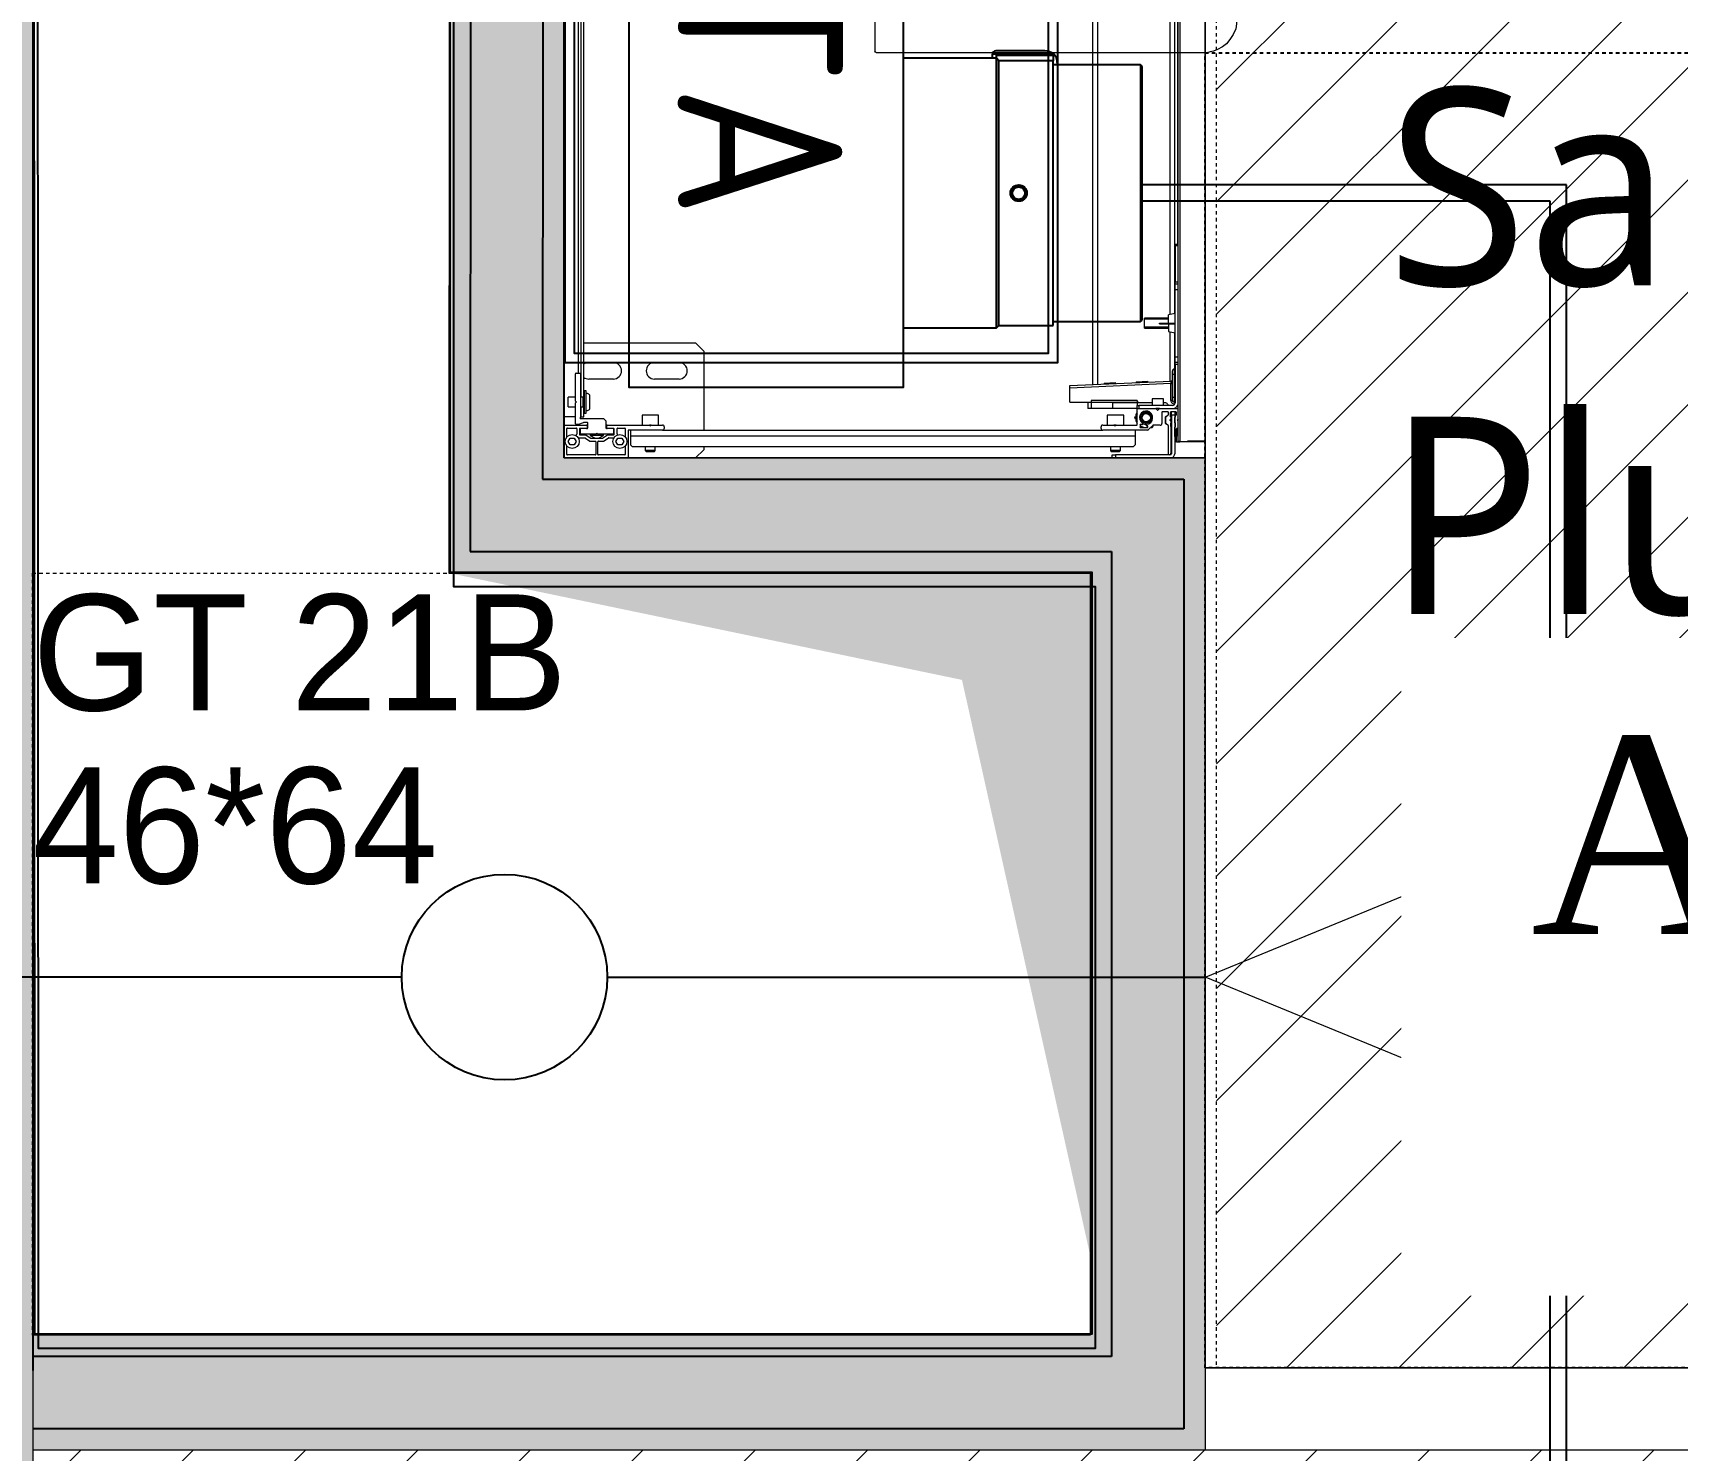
# Model space of a CAD drawing. Header units: centimetres. Extents: x 2191 to 12545, y -680 to 18662.
# Drawn here: x 10232.6 to 10332.7, y 8793.6 to 8879.8 of the extents above; entities that cross this region are included whole.
import ezdxf

# ---------------------------------------------------------------- set-up
doc = ezdxf.new("R2010")
doc.units = ezdxf.units.CM
for name, pattern in [('ISO-03', [1.5, 0.6, -0.9]), ('Style de ligne -1', [0.41664, 0.20828, -0.20836]), ('VW-01', [0.41656, 0.20828, -0.20828])]:
    doc.linetypes.add(name, pattern=pattern)
for name, color, linetype, lineweight in [('B AmÈnagement intÈrieur_Hatch', 7, 'Continuous', 5), ('F REMPLISSAGE-vert clair_Hatch', 7, 'Continuous', 5), ('F REMPLISSAGE-vert foncÈ_Hatch', 7, 'Continuous', 5)]:
    doc.layers.add(name, color=color, linetype=linetype, lineweight=lineweight)
for name, color, linetype in [('B Aménagement intérieur', 252, 'Continuous'), ('B Faux plafonds', 252, 'Continuous'), ('B Faux plafonds_Hatch', 252, 'Continuous'), ('B GÈnÈral_Hatch', 252, 'Continuous'), ('B Général', 252, 'Continuous'), ('C ANNOTATIONS-prestations', 252, 'Continuous'), ('C ANNOTATIONS-textes-numérotation gaine', 252, 'ISO-03'), ('D SURFACES-shab', 252, 'Continuous'), ('F REMPLISSAGE-vert clair', 252, 'Continuous'), ('F REMPLISSAGE-vert foncé', 252, 'Continuous'), ('prlm-CHAUFF', 4, 'Continuous'), ('prlm-GT', 242, 'Continuous'), ('prlm-VMC', 93, 'Continuous')]:
    doc.layers.add(name, color=color, linetype=linetype)
doc.styles.add('Eurostile', font='Eurosti.TTF')
doc.styles.add('prlm-chauff', font='trebucbi.ttf', dxfattribs={"height": 18})
doc.styles.add('prlm-vmc', font='pala.ttf', dxfattribs={"height": 14})
doc.styles.get("Standard").update_dxf_attribs({"font": 'isocp.shx', "height": 15})
pattern_1 = [(45, (0, 0.2205), (-3.5277778, 3.3072917), [])]

# ---------------------------------------------------------------- blocks, each defined once
blk = doc.blocks.new('200_wc-2')
at = {"layer": 'B Général', "color": 7, "linetype": 'Continuous', "lineweight": 5}
for p, q in [((-25, -20.1), (-25, 0)), ((-24.9, 0.1), (24.9, 0.1)), ((25, -20.1), (25, 0)), ((-19.5, -44.2), (-19.5, -21.9)), ((19.5, -44.2), (19.5, -21.9))]:
    blk.add_line(p, q, dxfattribs=at)
at = {"layer": 'B Général', "color": 7, "linetype": 'Continuous', "lineweight": 5, "flags": 128}
blk.add_lwpolyline([(-25, -20.1), (-24.9, -20.6), (-24.75, -20.9), (-24.55, -21.2), (-24.3, -21.45), (-23.9, -21.7), (-23.4, -21.85), (-23.15, -21.9), (23.25, -21.9), (23.55, -21.85), (23.9, -21.7), (24.2, -21.5), (24.45, -21.3), (24.65, -21.05), (24.8, -20.75), (24.9, -20.5), (24.95, -20.3), (25, -20.1)], dxfattribs=at)
for points in [[(-19.5, -44.2), (-19.5, -44.2, 0.036537), (-19.11, -49.53, 0.035337), (-17.94, -54.75), (-17.94, -54.75, 0.041299), (-16.22, -59.09), (-16.22, -59.09), (-16.22, -59.1, 0.041783), (-13.79, -63.08, 0.053503), (-10.77, -66.4), (-10.77, -66.4, 0.054816), (-7.12, -69.02), (-7.12, -69.02, 0.063755), (-3.68, -70.42), (-3.68, -70.42, 0.064897), (0, -70.9)], [(0, -70.9, 0.064897), (3.68, -70.42), (3.68, -70.42, 0.063726), (7.12, -69.02), (7.12, -69.02, 0.054816), (10.77, -66.4), (10.77, -66.4, 0.053503), (13.79, -63.08, 0.041783), (16.22, -59.1), (16.22, -59.09), (16.22, -59.09, 0.041299), (17.94, -54.75), (17.94, -54.75, 0.035337), (19.11, -49.53, 0.036556), (19.5, -44.2)]]:
    blk.add_lwpolyline(points, format="xyb", dxfattribs=at)
at = {"layer": 'B Général', "color": 7, "linetype": 'Continuous', "lineweight": 5}
for centre, start, end in [((-24.9, 0), 90, 180), ((24.9, 0), 0, 90)]:
    blk.add_arc(centre, 0.1, start, end, dxfattribs=at)
blk = doc.blocks.new('Groupe-126-1')
at = {"layer": 'B Général', "color": 154, "linetype": 'Style de ligne -1', "true_color": 0x0053a6, "flags": 128}
blk.add_lwpolyline([(-35.4, 7.6), (35.6, 7.6), (35.6, -32.4), (-35.4, -32.4)], close=True, dxfattribs=at)
at = {"layer": 'B Général', "xscale": -1, "rotation": 270}
blk.add_blockref('200_wc-2', (35.5, 7.5), dxfattribs=at)
blk = doc.blocks.new('WC-plan-PMR')
at = {"layer": 'B Général', "color": 154, "linetype": 'Style de ligne -1', "true_color": 0x0053a6, "flags": 128}
blk.add_lwpolyline([(-114.5, 112.5), (15.5, 112.5), (15.5, 32.5), (-114.5, 32.5)], close=True, dxfattribs=at)
at = {"layer": 'B Général', "color": 7}
blk.add_blockref('Groupe-126-1', (0, 0), dxfattribs=at)
blk = doc.blocks.new('Groupe-137-1')
at = {"layer": 'B Faux plafonds_Hatch', "linetype": 'Continuous', "lineweight": 5, "true_color": 0xaaaaaa}
h = blk.add_hatch(dxfattribs=at)
h.set_pattern_fill('F_P__SOFFITE', color=253, style=0, pattern_type=2)
h.set_pattern_definition(pattern_1)
h.paths.add_polyline_path([(11070.45, 4134.41), (11070.45, 3984.56), (10863.76, 3984.56), (10863.76, 3841.41), (11449.45, 3841.41), (11449.45, 3934.41), (11190.45, 3934.41), (11190.45, 4134.41)])
h = blk.add_hatch(dxfattribs=at)
h.set_pattern_fill('F_P__SOFFITE', color=253, style=0, pattern_type=2)
h.set_pattern_definition(pattern_1)
h.paths.add_polyline_path([(10935.77, 4134.41), (11065.08, 4134.41), (11065.08, 3989.56), (10935.77, 3989.56)])
at = {"layer": 'B Faux plafonds', "linetype": 'VW-01', "lineweight": 5, "flags": 128}
for points in [[(11070.45, 4134.41), (11070.45, 3984.56), (10863.76, 3984.56), (10863.76, 3841.41), (11449.45, 3841.41), (11449.45, 3934.41), (11190.45, 3934.41), (11190.45, 4134.41)], [(10935.77, 4134.41), (11065.08, 4134.41), (11065.08, 3989.56), (10935.77, 3989.56)]]:
    blk.add_lwpolyline(points, close=True, dxfattribs=at)
at = {"layer": 'B GÈnÈral_Hatch', "color": 9, "linetype": 'Continuous', "true_color": 0xc0dcc0}
blk.add_solid([(10856.76, 3961.67), (10863.76, 3956.67), (10856.77, 4134.41), (10863.77, 4134.41)], dxfattribs=at)
at = {"layer": 'B Général', "color": 98, "linetype": 'Continuous', "lineweight": 13, "true_color": 0x004400}
blk.add_line((10863.77, 4134.41), (10863.76, 3956.67), dxfattribs=at)
at = {"layer": 'B Général', "color": 7, "linetype": 'Continuous', "lineweight": 13}
blk.add_line((10935.08, 3989.56), (10996.45, 3989.56), dxfattribs=at)
at = {"layer": 'B Général', "color": 7, "linetype": 'Continuous', "lineweight": 5}
blk.add_line((10935.08, 3989.56), (10996.45, 3989.56), dxfattribs=at)
at = {"layer": 'D SURFACES-shab', "lineweight": 18, "flags": 128}
for points in [[(10935.08, 4134.34), (11065.08, 4134.34), (11065.08, 3989.56), (10935.08, 3989.56)], [(10996.45, 3984.56), (10863.76, 3984.56), (10863.76, 3841.41), (11444.45, 3841.41), (11444.45, 3934.41), (11070.45, 3934.41), (11070.45, 3954.56), (10996.45, 3954.56)]]:
    blk.add_lwpolyline(points, close=True, dxfattribs=at)
at = {"layer": 'F REMPLISSAGE-vert foncÈ_Hatch', "color": 54, "linetype": 'Continuous', "true_color": 0x99aa00}
blk.add_solid([(10862.46, 3957.6), (10863.76, 3956.67), (10862.47, 4134.41), (10863.77, 4134.41)], dxfattribs=at)
at = {"layer": 'F REMPLISSAGE-vert foncé', "color": 98, "linetype": 'Continuous', "lineweight": 13, "true_color": 0x004400}
blk.add_line((10863.77, 4134.41), (10863.76, 3956.67), dxfattribs=at)
at = {"layer": 'B Général', "color": 7, "rotation": 180}
blk.add_blockref('WC-plan-PMR', (10950.58, 4102.06), dxfattribs=at)
blk = doc.blocks.new('Gaine 150_70')
at = {"layer": 'B GÈnÈral_Hatch', "color": 254, "linetype": 'Continuous', "true_color": 0xd6d6d6}
blk.add_solid([(33, 21.5), (68, 29.3), (26.5, -9.7), (26.5, 29.3)], dxfattribs=at)
at = {"layer": 'B Général', "color": 7, "linetype": 'Continuous', "lineweight": 5}
blk.add_line((18.5, 36.3), (-69, 36.3), dxfattribs=at)
at = {"layer": 'B Général', "color": 7, "linetype": 'Continuous', "lineweight": 5, "flags": 128}
for points in [[(-70, 36.31), (19.5, 36.3), (19.5, -2.72), (-70, -2.71)], [(-70, -2.7), (-70, 36.3), (19.5, 36.3), (19.5, -2.7)]]:
    blk.add_lwpolyline(points, close=True, dxfattribs=at)
at = {"layer": 'C ANNOTATIONS-prestations'}
for p, q in [((18.5, 36.3), (18.5, 35.21)), ((75, -35), (-75, -35))]:
    blk.add_line(p, q, dxfattribs=at)
at = {"layer": 'C ANNOTATIONS-prestations', "lineweight": 5}
for p, q in [((18.5, 34.76), (18.5, 35.21)), ((-69, 34.76), (18.5, 34.76)), ((18.5, 34.66), (-69, 34.66)), ((6.5, 34.64), (-22.82, 34.64)), ((10.72, 34.44), (-22.75, 34.44)), ((-22.65, 34.14), (10.78, 34.14)), ((6.5, 34.46), (6.5, 34.66)), ((6.6, 34.46), (6.5, 34.46)), ((6.6, 34.66), (6.6, 34.46)), ((6.6, 34.46), (8.78, 34.46)), ((8.78, 34.46), (8.78, 34.66)), ((8.92, 34.46), (8.78, 34.46)), ((8.92, 34.66), (8.92, 34.46)), ((9.25, 34.46), (8.92, 34.46)), ((9.25, 34.46), (9.25, 34.66)), ((13.35, 34.46), (9.25, 34.46)), ((10.72, 34.46), (10.8, 34.06)), ((11.3, 34.06), (10.8, 34.06)), ((11, 34.06), (11, 32.61)), ((11.06, 34.06), (11.06, 32.61)), ((11.3, 33.65), (11.3, 34.46)), ((11.35, 33.65), (11.35, 34.46)), ((11.35, 34.06), (11.8, 34.06)), ((11.54, 34.06), (11.54, 32.61)), ((11.6, 32.61), (11.6, 34.06)), ((11.8, 34.06), (11.88, 34.46)), ((11.82, 34.14), (14.82, 34.14)), ((14.1, 34.44), (11.88, 34.44)), ((13.35, 34.46), (13.35, 34.66)), ((13.68, 34.46), (13.35, 34.46)), ((13.68, 34.46), (13.68, 34.66)), ((13.82, 34.46), (13.68, 34.46)), ((13.82, 34.66), (13.82, 34.46)), ((13.82, 34.46), (16.15, 34.46)), ((14.1, 34.41), (14.1, 34.46)), ((14.1, 34.41), (14.4, 34.41)), ((14.4, 34.3), (14.2, 34.3)), ((14.4, 34.46), (14.4, 34.41)), ((14.4, 34.41), (15.8, 34.41)), ((14.4, 34.3), (14.4, 34.41)), ((15.8, 34.3), (14.4, 34.3)), ((14.82, 34.2), (14.82, 34.21)), ((14.82, 34.2), (14.97, 34.21)), ((15.1, 28.06), (14.82, 34.2)), ((16, 34.21), (14.97, 34.21)), ((14.97, 34.21), (14.97, 34.21)), ((14.97, 34.21), (15.25, 28.06)), ((15.8, 34.41), (15.8, 34.46)), ((15.8, 34.41), (16.1, 34.41)), ((15.8, 34.3), (15.8, 34.41)), ((16, 34.3), (15.8, 34.3)), ((16, 34.3), (16, 34.21)), ((16.1, 34.46), (16.1, 34.41)), ((16.3, 34.3), (16.3, 32.25)), ((16.4, 34.66), (16.4, 34.55)), ((16.5, 34.66), (16.5, 34.63)), ((16.5, 33.52), (16.5, 34.63)), ((16.7, 34.51), (16.7, 34.22)), ((16.7, 34.44), (16.9, 34.44)), ((16.9, 34.24), (16.7, 34.24)), ((16.7, 34.03), (16.7, 33.69)), ((16.87, 34.54), (16.73, 34.54)), ((17, 34.19), (16.73, 34.19)), ((16.86, 34.06), (16.73, 34.06)), ((16.97, 33.92), (16.88, 34.04)), ((16.9, 34.49), (16.9, 34.51)), ((17, 34.49), (16.9, 34.49)), ((16.9, 34.44), (19.25, 34.44)), ((16.9, 34.44), (16.9, 34.24)), ((16.9, 34.24), (19.25, 34.24)), ((16.96, 34.49), (17, 34.45)), ((17, 34.45), (17.04, 34.45)), ((17, 34.24), (17, 34.19)), ((17.03, 34.21), (17.13, 34.21)), ((17.04, 34.19), (17.04, 34.24)), ((17.34, 34.44), (17.06, 34.44)), ((17.13, 34.66), (17.18, 34.61)), ((17.13, 34.21), (17.18, 34.16)), ((17.16, 34.62), (17.24, 34.62)), ((17.22, 34.61), (17.27, 34.66)), ((17.22, 34.16), (17.27, 34.21)), ((17.27, 34.21), (17.37, 34.21)), ((17.36, 34.19), (17.36, 34.24)), ((17.37, 34.45), (17.4, 34.45)), ((17.58, 34.49), (17.4, 34.49)), ((17.4, 34.45), (17.44, 34.49)), ((17.4, 34.19), (17.4, 34.24)), ((17.4, 34.19), (17.58, 34.19)), ((17.52, 34.04), (17.43, 33.92)), ((19.27, 34.06), (17.54, 34.06)), ((17.6, 34.21), (19.2, 34.21)), ((18.17, 34.44), (17.63, 34.44)), ((17.7, 34.63), (17.7, 34.59)), ((17.73, 34.56), (17.73, 34.66)), ((17.73, 34.56), (18.17, 34.56)), ((18.53, 34.56), (17.73, 34.56)), ((18.2, 34.53), (18.2, 34.47)), ((18.5, 34.76), (18.53, 34.76)), ((18.5, 34.76), (18.5, 34.66)), ((18.53, 34.76), (18.53, 34.56)), ((19.3, 34.19), (19.3, 30.84)), ((19.3, 34.11), (19.3, 34.09)), ((19.5, 34.19), (19.5, 30.84)), ((11.3, 33.51), (11.3, 33.65)), ((11.35, 33.65), (11.3, 33.65)), ((11.35, 33.51), (11.3, 33.51)), ((11.35, 33.51), (11.35, 33.65)), ((15.9, 33.76), (15.9, 33.06)), ((16.3, 33.76), (15.9, 33.76)), ((15.9, 33.06), (16.3, 33.06)), ((16.15, 33.85), (16.15, 33.76)), ((16.15, 33.06), (16.15, 32.16)), ((16.5, 33.52), (16.5, 33.29)), ((16.5, 32.19), (16.5, 33.29)), ((16.58, 33.43), (16.51, 33.5)), ((16.51, 33.31), (16.58, 33.38)), ((16.73, 33.66), (17.41, 33.66)), ((17.4, 33.91), (17, 33.91)), ((17, 33.91), (17, 33.88)), ((17, 33.88), (17.4, 33.88)), ((17, 33.88), (17.02, 33.86)), ((17.02, 33.86), (17.38, 33.86)), ((17.04, 33.86), (17.04, 33.91)), ((17.36, 33.86), (17.36, 33.91)), ((17.38, 33.86), (17.4, 33.88)), ((17.4, 33.88), (17.4, 33.91)), ((17.51, 33.56), (17.51, 33.13)), ((17.52, 33.11), (17.79, 32.83)), ((17.56, 33.11), (17.66, 33.06)), ((17.66, 33.06), (17.66, 32.97)), ((11.6, 32.61), (11, 32.61)), ((14.88, 32.81), (14.83, 32.8)), ((14.87, 32.1), (14.83, 32.8)), ((14.87, 32.1), (14.92, 32.1)), ((16, 32.16), (16, 29.36)), ((16, 32.16), (16.15, 32.16)), ((16.1, 28.06), (16.11, 32.25)), ((16.11, 32.25), (16.15, 32.26)), ((16.15, 32.16), (16.3, 32.16)), ((16.15, 32.16), (16.15, 30.66)), ((16.3, 32.25), (16.5, 32.25)), ((16.3, 32.16), (16.3, 32.25)), ((16.5, 32.16), (16.3, 32.16)), ((16.5, 32.19), (16.5, 32.16)), ((16.5, 32.16), (16.5, 30.66)), ((17.47, 32.16), (16.53, 32.16)), ((16.7, 32.9), (16.7, 32.51)), ((17.05, 32.01), (16.95, 32.06)), ((17.15, 32.06), (17.05, 32.01)), ((17.41, 32.5), (17.43, 32.5)), ((17.46, 32.47), (17.46, 32.36)), ((17.51, 32.71), (17.48, 32.71)), ((17.49, 32.33), (17.62, 32.33)), ((17.5, 30.87), (17.5, 32.13)), ((17.54, 32.78), (17.54, 32.74)), ((17.62, 32.81), (17.57, 32.81)), ((17.65, 32.35), (17.6, 32.33)), ((17.65, 32.36), (17.65, 32.78)), ((17.8, 32.81), (17.8, 30.06)), ((17.8, 32.04), (18.15, 32.04)), ((18.15, 32.04), (18.7, 32.04)), ((18.15, 1.34), (18.15, 32.04)), ((18.8, 31.94), (18.7, 32.04)), ((16.9, 31.34), (16.9, 30.34)), ((17.5, 31.34), (16.9, 31.34)), ((18.8, 1.44), (18.8, 31.94)), ((19.05, 31.14), (18.8, 31.14)), ((19.05, 31.14), (19.05, 30.53)), ((19.1, 31.09), (19.05, 31.14)), ((19.1, 30.58), (19.1, 31.09)), ((14.96, 30.14), (14.92, 30.84)), ((14.97, 30.84), (14.92, 30.84)), ((14.96, 30.14), (15.01, 30.14)), ((16.15, 30.66), (16.5, 30.66)), ((16.5, 30.66), (16.5, 29.36)), ((16.9, 30.34), (17.5, 30.34)), ((17.5, 30.87), (17.5, 30.74)), ((17.5, 30.06), (17.5, 30.74)), ((17.53, 30.83), (17.51, 30.85)), ((17.51, 30.76), (17.53, 30.78)), ((17.8, 3.29), (17.8, 30.06)), ((18.8, 30.53), (19.05, 30.53)), ((19.05, 30.53), (19.1, 30.58)), ((19.3, 30.84), (19.5, 30.84)), ((19.3, 30.64), (19.3, 30.84)), ((19.5, 30.64), (19.3, 30.64)), ((19.5, 30.84), (19.5, 30.64)), ((-22.48, 29.74), (15.02, 29.74)), ((-22.48, 29.44), (15.04, 29.44)), ((16, 29.36), (16.5, 29.36)), ((16.1, 29.16), (16.5, 29.16)), ((16.5, 29.36), (16.5, 29.16)), ((17.7, 29.96), (17.6, 29.96)), ((15.25, 28.06), (15.1, 28.06)), ((16.1, 28.06), (15.25, 28.06)), ((12.5, 5.29), (13, 5.79)), ((12.5, -1.51), (12.5, 5.29)), ((13, 5.79), (17.8, 5.79)), ((18.8, 5.79), (19, 5.79)), ((19, 5.79), (19.5, 5.29)), ((19.5, 5.29), (19.5, 1.16)), ((13.7, 2.79), (13.7, 4.29)), ((14.7, 4.29), (14.7, 2.79)), ((16.9, 3.04), (16.9, 2.04)), ((17.5, 3.04), (16.9, 3.04)), ((17.5, 2.59), (17.5, 3.29)), ((17.6, 3.39), (17.7, 3.39)), ((17.8, 3.29), (17.8, 1.22)), ((16.9, 2.04), (17.5, 2.04)), ((17.53, 2.56), (17.5, 2.59)), ((17.5, 2.59), (17.5, 2.49)), ((17.5, 2.49), (17.53, 2.51)), ((17.5, -0.08), (17.5, 2.49)), ((19.05, 2.84), (18.8, 2.84)), ((18.8, 2.23), (19.05, 2.23)), ((19.05, 2.84), (19.05, 2.23)), ((19.1, 2.79), (19.05, 2.84)), ((19.05, 2.23), (19.1, 2.28)), ((19.1, 2.28), (19.1, 2.79)), ((17.71, 1), (18.22, 1)), ((17.8, 1.34), (18.15, 1.34)), ((17.83, 1.19), (19.47, 1.19)), ((18.15, 1.34), (18.7, 1.34)), ((18.7, 1.34), (18.8, 1.44)), ((18.78, 1), (19.29, 1)), ((19.5, 1.16), (19.5, -2.68)), ((13.7, -1.21), (13.7, 0.29)), ((14.7, 0.29), (14.7, -1.21)), ((17.68, 0.55), (17.68, 0.98)), ((17.7, 0.31), (17.7, -0.08)), ((18.03, 0.52), (17.71, 0.52)), ((18.07, 0.34), (17.73, 0.34)), ((17.73, 0.29), (18.02, 0.29)), ((18.05, 0.26), (18.05, -0.66)), ((18.1, -0.06), (18.1, 0.31)), ((18.28, 0), (18.28, 0.32)), ((18.3, 0.8), (18.5, 0.92)), ((18.3, 0.57), (18.3, 0.8)), ((18.5, 0.45), (18.3, 0.57)), ((18.5, 0.92), (18.7, 0.8)), ((18.7, 0.57), (18.5, 0.45)), ((18.7, 0.8), (18.7, 0.57)), ((19.32, 0.98), (19.32, -0.62)), ((17.25, -0.16), (17.1, -0.31)), ((17.1, -1.71), (17.1, -0.31)), ((17.25, -0.16), (17.67, -0.16)), ((17.67, -0.11), (17.53, -0.11)), ((17.7, -0.13), (17.7, -0.08)), ((18.05, -0.66), (18, -0.71)), ((18, -0.71), (18.05, -0.76)), ((18.13, -0.31), (18.05, -0.31)), ((18.05, -0.39), (18.17, -0.39)), ((18.05, -0.76), (18.05, -1.68)), ((18.29, -0.36), (18.1, -0.06)), ((18.13, -0.31), (18.13, -1.11)), ((18.3, -0.61), (18.13, -0.31)), ((18.13, -1.11), (18.3, -0.81)), ((18.48, -0.31), (18.29, -0.02)), ((18.3, -1.06), (18.3, -0.37)), ((18.48, -0.62), (18.48, -0.31)), ((18.48, -1.11), (18.48, -0.8)), ((19.29, -0.65), (18.51, -0.65)), ((18.51, -0.77), (19.29, -0.77)), ((19.32, -0.8), (19.32, -2.5)), ((15.8, -1.66), (-66.3, -1.66)), ((15.75, -1.51), (-66.25, -1.51)), ((14.35, -1.82), (-64.85, -1.82)), ((14.35, -1.98), (14.35, -1.74)), ((14.38, -1.71), (17.04, -1.71)), ((16.78, -1.36), (15.42, -1.36)), ((15.42, -1.36), (15.42, -1.46)), ((16.78, -1.46), (15.42, -1.46)), ((15.42, -1.46), (15.42, -1.51)), ((15.7, -1.46), (15.8, -1.56)), ((16.42, -1.13), (15.77, -1.13)), ((15.8, -1.56), (16.4, -1.56)), ((15.8, -1.56), (15.8, -1.71)), ((16.05, -2.01), (16.1, -1.96)), ((16.1, -1.96), (16.15, -2.01)), ((16.4, -1.56), (16.5, -1.46)), ((16.4, -1.71), (16.4, -1.56)), ((17, -1.66), (16.4, -1.66)), ((17, -1.51), (16.45, -1.51)), ((16.78, -1.46), (16.78, -1.36)), ((16.78, -1.51), (16.78, -1.46)), ((17, -1.66), (17, -1.51)), ((17, -1.66), (17, -1.71)), ((17.35, -1.29), (17.35, -1.51)), ((17.45, -1.81), (17.35, -1.52)), ((17.67, -1.26), (17.38, -1.26)), ((17.45, -1.98), (17.45, -1.82)), ((17.5, -2.68), (17.5, -1.34)), ((17.53, -1.31), (17.67, -1.31)), ((17.68, -2.5), (17.68, -1.97)), ((17.7, -1.34), (17.7, -1.29)), ((17.7, -1.34), (17.7, -1.73)), ((17.71, -1.94), (18.06, -1.94)), ((18.02, -1.71), (17.73, -1.71)), ((17.73, -1.76), (18.07, -1.76)), ((18.05, -1.04), (18.17, -1.04)), ((18.05, -1.11), (18.13, -1.11)), ((18.1, -1.73), (18.1, -1.37)), ((18.11, -1.36), (18.29, -1.07)), ((18.28, -1.85), (18.28, -1.43)), ((18.29, -1.41), (18.47, -1.13)), ((18.3, -2.1), (18.5, -1.98)), ((18.5, -1.98), (18.7, -2.1)), ((17, -2.71), (-67.5, -2.71)), ((16.05, -2.01), (14.38, -2.01)), ((15.8, -2.01), (15.8, -2.46)), ((16.4, -2.46), (15.8, -2.46)), ((17.42, -2.01), (16.15, -2.01)), ((16.4, -2.46), (16.4, -2.01)), ((17, -2.01), (17, -2.71)), ((17.53, -2.71), (17, -2.71)), ((19.47, -2.71), (17.53, -2.71)), ((18.22, -2.53), (17.71, -2.53)), ((18.3, -2.33), (18.3, -2.1)), ((18.5, -2.45), (18.3, -2.33)), ((18.7, -2.33), (18.5, -2.45)), ((18.7, -2.1), (18.7, -2.33)), ((19.29, -2.53), (18.78, -2.53)), ((19.5, -2.71), (19.47, -2.71)), ((19.5, -2.68), (19.5, -2.71))]:
    blk.add_line(p, q, dxfattribs=at)
at = {"layer": 'C ANNOTATIONS-prestations', "lineweight": 5, "flags": 128}
for points in [[(14.1, 34.41, 0.198912), (14.13, 34.33, 0.198912), (14.2, 34.3)], [(14.82, 34.21, 0.193016), (14.79, 34.28, 0.193016), (14.72, 34.3)], [(16, 34.21, 0.227222), (16.16, 34.28, 0.227222), (16.2, 34.45)], [(16, 34.3, 0.198912), (16.07, 34.33, 0.198912), (16.1, 34.41)], [(16.5, 34.3, 0.198912), (16.4, 34.55, 0.198912), (16.15, 34.66)], [(16.3, 34.3, 0.198912), (16.26, 34.41, 0.198912), (16.15, 34.46)], [(16.22, 34, 0.028434), (16.26, 34.04, 0.028434), (16.3, 34.09)], [(16.53, 34.66, 0.198912), (16.51, 34.65, 0.198912), (16.5, 34.63)], [(16.73, 34.54, 0.198912), (16.71, 34.53, 0.198912), (16.7, 34.51)], [(16.7, 34.22, 0.198912), (16.71, 34.19, 0.198912), (16.73, 34.19)], [(16.73, 34.06, 0.198912), (16.71, 34.05, 0.198912), (16.7, 34.03)], [(16.88, 34.04, 0.120588), (16.87, 34.05, 0.120588), (16.86, 34.06)], [(16.9, 34.51, 0.198912), (16.89, 34.53, 0.198912), (16.87, 34.54)], [(17.03, 34.46, 0.17724), (17.02, 34.48, 0.17724), (17, 34.49)], [(17, 34.44, 0.013224), (17, 34.44, 0.013224), (17, 34.45)], [(17, 34.19, 0.155096), (17.02, 34.19, 0.155096), (17.03, 34.21)], [(17.03, 34.46, 0.17724), (17.04, 34.44, 0.17724), (17.06, 34.44)], [(17.18, 34.61, 0.198912), (17.2, 34.6, 0.198912), (17.22, 34.61)], [(17.18, 34.16, 0.198912), (17.2, 34.15, 0.198912), (17.22, 34.16)], [(17.34, 34.44, 0.17724), (17.36, 34.44, 0.17724), (17.37, 34.46)], [(17.4, 34.49, 0.17724), (17.38, 34.48, 0.17724), (17.37, 34.46)], [(17.37, 34.21, 0.155096), (17.39, 34.19, 0.155096), (17.4, 34.19)], [(17.4, 34.45, 0.013224), (17.4, 34.44, 0.013224), (17.4, 34.44)], [(17.54, 34.06, 0.120588), (17.53, 34.05, 0.120588), (17.52, 34.04)], [(17.61, 34.46, 0.17724), (17.6, 34.48, 0.17724), (17.58, 34.49)], [(17.58, 34.19, 0.155096), (17.59, 34.19, 0.155096), (17.6, 34.21)], [(17.61, 34.46, 0.17724), (17.62, 34.44, 0.17724), (17.63, 34.44)], [(17.7, 34.63, 0.198912), (17.69, 34.65, 0.198912), (17.67, 34.66)], [(17.7, 34.59, 0.198912), (17.71, 34.56, 0.198912), (17.73, 34.56)], [(18.2, 34.53, 0.198912), (18.19, 34.55, 0.198912), (18.17, 34.56)], [(18.17, 34.44, 0.198912), (18.19, 34.44, 0.198912), (18.2, 34.47)], [(19.3, 34.11, 0.198912), (19.27, 34.18, 0.198912), (19.2, 34.21)], [(19.5, 34.19, 0.198912), (19.43, 34.36, 0.198912), (19.25, 34.44)], [(19.3, 34.19, 0.198912), (19.29, 34.22, 0.198912), (19.25, 34.24)], [(19.27, 34.06, 0.198912), (19.29, 34.06, 0.198912), (19.3, 34.09)], [(16.22, 34, 0.109774), (16.17, 33.94, 0.109774), (16.15, 33.85)], [(16.5, 33.52, 0.098491), (16.5, 33.51, 0.098491), (16.51, 33.5)], [(16.51, 33.31, 0.098491), (16.5, 33.3, 0.098491), (16.5, 33.29)], [(16.58, 33.38, 0.198912), (16.59, 33.41, 0.198912), (16.58, 33.43)], [(17.45, 32.73, 0.366532), (17.09, 33.1, 0.366532), (16.66, 32.81, 0.366532), (16.88, 32.34, 0.366532), (17.38, 32.48)], [(16.7, 33.69, 0.198912), (16.71, 33.66, 0.198912), (16.73, 33.66)], [(16.97, 33.92, 0.120588), (16.98, 33.91, 0.120588), (17, 33.91)], [(17.4, 33.91, 0.120588), (17.42, 33.91, 0.120588), (17.43, 33.92)], [(17.51, 33.56, 0.198912), (17.48, 33.63, 0.198912), (17.41, 33.66)], [(17.63, 32.99, 0.041018), (17.58, 33.08, 0.041018), (17.51, 33.16)], [(17.51, 33.13, 0.098491), (17.51, 33.12, 0.098491), (17.52, 33.11)], [(16.5, 32.19, 0.198912), (16.51, 32.16, 0.198912), (16.53, 32.16)], [(16.7, 32.16, 0.14145), (17.05, 32.06, 0.14145), (17.4, 32.16)], [(16.81, 32.16, 0.103148), (17.05, 32.11, 0.103148), (17.29, 32.16)], [(17.38, 32.48, 0.082935), (17.44, 32.6, 0.082935), (17.45, 32.73)], [(17.41, 32.5, 0.122946), (17.39, 32.49, 0.122946), (17.38, 32.48)], [(17.46, 32.47, 0.198912), (17.45, 32.49, 0.198912), (17.43, 32.5)], [(17.45, 32.73, 0.189855), (17.46, 32.71, 0.189855), (17.48, 32.71)], [(17.46, 32.36, 0.198912), (17.47, 32.33, 0.198912), (17.49, 32.33)], [(17.5, 32.13, 0.198912), (17.49, 32.15, 0.198912), (17.47, 32.16)], [(17.51, 32.33, 0.104675), (17.63, 32.55, 0.104675), (17.64, 32.79)], [(17.51, 32.71, 0.198912), (17.53, 32.71, 0.198912), (17.54, 32.74)], [(17.57, 32.81, 0.198912), (17.55, 32.8, 0.198912), (17.54, 32.78)], [(17.58, 32.33, 0.02871), (17.62, 32.39, 0.02871), (17.65, 32.46)], [(17.65, 32.78, 0.198912), (17.64, 32.8, 0.198912), (17.62, 32.81)], [(17.62, 32.33, 0.198912), (17.64, 32.33, 0.198912), (17.65, 32.36)], [(17.8, 32.81, 0.098491), (17.8, 32.82, 0.098491), (17.79, 32.83)], [(17.5, 30.87, 0.098491), (17.5, 30.86, 0.098491), (17.51, 30.85)], [(17.51, 30.76, 0.098491), (17.5, 30.75, 0.098491), (17.5, 30.74)], [(17.5, 30.06, 0.198912), (17.53, 29.98, 0.198912), (17.6, 29.96)], [(17.53, 30.78, 0.198912), (17.54, 30.81, 0.198912), (17.53, 30.83)], [(17.7, 29.96, 0.198912), (17.77, 29.98, 0.198912), (17.8, 30.06)], [(14.7, 4.29, 0.414214), (14.2, 4.79, 0.414214), (13.7, 4.29)], [(17.6, 3.39, 0.198912), (17.53, 3.36, 0.198912), (17.5, 3.29)], [(17.8, 3.29, 0.198912), (17.77, 3.36, 0.198912), (17.7, 3.39)], [(13.7, 2.79, 0.414214), (14.2, 2.29, 0.414214), (14.7, 2.79)], [(17.53, 2.51, 0.198912), (17.54, 2.54, 0.198912), (17.53, 2.56)], [(17.71, 1, 0.198912), (17.69, 1, 0.198912), (17.68, 0.98)], [(17.8, 1.22, 0.198912), (17.81, 1.19, 0.198912), (17.83, 1.19)], [(18.22, 1, 0.01196), (18.22, 1, 0.01196), (18.22, 1)], [(18.78, 1, 0.01196), (18.78, 1, 0.01196), (18.78, 1)], [(19.32, 0.98, 0.198912), (19.31, 1, 0.198912), (19.29, 1)], [(19.5, 1.16, 0.198912), (19.49, 1.18, 0.198912), (19.47, 1.19)], [(14.7, 0.29, 0.414214), (14.2, 0.79, 0.414214), (13.7, 0.29)], [(17.68, 0.55, 0.198912), (17.69, 0.52, 0.198912), (17.71, 0.52)], [(17.73, 0.34, 0.198912), (17.71, 0.33, 0.198912), (17.7, 0.31)], [(17.73, 0.29, 0.198912), (17.71, 0.28, 0.198912), (17.7, 0.26)], [(18.05, 0.26, 0.198912), (18.04, 0.28, 0.198912), (18.02, 0.29)], [(18.03, 0.52, 0.095961), (18.07, 0.52, 0.095961), (18.1, 0.54)], [(18.1, 0.31, 0.198912), (18.09, 0.33, 0.198912), (18.07, 0.34)], [(17.5, -0.08, 0.198912), (17.51, -0.11, 0.198912), (17.53, -0.11)], [(17.67, -0.11, 0.198912), (17.69, -0.11, 0.198912), (17.7, -0.08)], [(17.67, -0.16, 0.198912), (17.69, -0.16, 0.198912), (17.7, -0.13)], [(18.28, 0, 0.073633), (18.28, -0.01, 0.073633), (18.29, -0.02)], [(18.3, -0.37, 0.073633), (18.3, -0.37, 0.073633), (18.29, -0.36)], [(18.48, -0.62, 0.198912), (18.49, -0.65, 0.198912), (18.51, -0.65)], [(18.51, -0.77, 0.198912), (18.49, -0.78, 0.198912), (18.48, -0.8)], [(19.29, -0.65, 0.198912), (19.31, -0.65, 0.198912), (19.32, -0.62)], [(19.32, -0.8, 0.198912), (19.31, -0.78, 0.198912), (19.29, -0.77)], [(13.7, -1.21, 0.080612), (13.73, -1.37, 0.080612), (13.8, -1.51)], [(14.38, -1.71, 0.198912), (14.36, -1.72, 0.198912), (14.35, -1.74)], [(14.35, -1.98, 0.198912), (14.36, -2.01, 0.198912), (14.38, -2.01)], [(14.6, -1.51, 0.080612), (14.67, -1.37, 0.080612), (14.7, -1.21)], [(15.77, -1.13, 0.218554), (15.62, -1.2, 0.218554), (15.58, -1.36)], [(15.58, -1.36, 0.003145), (15.58, -1.36, 0.003145), (15.58, -1.36)], [(16.62, -1.36, 0.218554), (16.58, -1.2, 0.218554), (16.42, -1.13)], [(16.62, -1.36, 0.003145), (16.62, -1.36, 0.003145), (16.62, -1.36)], [(17.04, -1.71, 0.414214), (17.07, -1.74, 0.414214), (17.1, -1.71)], [(17.38, -1.26, 0.198912), (17.36, -1.27, 0.198912), (17.35, -1.29)], [(17.35, -1.51, 0.040241), (17.35, -1.51, 0.040241), (17.35, -1.52)], [(17.42, -2.01, 0.198912), (17.44, -2.01, 0.198912), (17.45, -1.98)], [(17.45, -1.82, 0.040241), (17.45, -1.82, 0.040241), (17.45, -1.81)], [(17.53, -1.31, 0.198912), (17.51, -1.32, 0.198912), (17.5, -1.34)], [(17.7, -1.29, 0.198912), (17.69, -1.27, 0.198912), (17.67, -1.26)], [(17.7, -1.34, 0.198912), (17.69, -1.32, 0.198912), (17.67, -1.31)], [(17.71, -1.94, 0.198912), (17.69, -1.95, 0.198912), (17.68, -1.97)], [(17.7, -1.68, 0.198912), (17.71, -1.71, 0.198912), (17.73, -1.71)], [(17.7, -1.73, 0.198912), (17.71, -1.76, 0.198912), (17.73, -1.76)], [(18.02, -1.71, 0.198912), (18.04, -1.71, 0.198912), (18.05, -1.68)], [(18.14, -1.99, 0.123554), (18.1, -1.96, 0.123554), (18.06, -1.94)], [(18.07, -1.76, 0.198912), (18.09, -1.76, 0.198912), (18.1, -1.73)], [(18.11, -1.36, 0.073633), (18.1, -1.37, 0.073633), (18.1, -1.37)], [(18.29, -1.41, 0.073633), (18.28, -1.42, 0.073633), (18.28, -1.43)], [(18.29, -1.07, 0.073633), (18.3, -1.06, 0.073633), (18.3, -1.06)], [(18.47, -1.13, 0.073633), (18.48, -1.12, 0.073633), (18.48, -1.11)], [(17.5, -2.68, 0.198912), (17.51, -2.71, 0.198912), (17.53, -2.71)], [(17.68, -2.5, 0.198912), (17.69, -2.53, 0.198912), (17.71, -2.53)], [(18.22, -2.53, 0.01196), (18.22, -2.53, 0.01196), (18.22, -2.53)], [(18.78, -2.53, 0.01196), (18.78, -2.53, 0.01196), (18.78, -2.53)], [(19.29, -2.53, 0.198912), (19.31, -2.53, 0.198912), (19.32, -2.5)], [(19.47, -2.71, 0.198912), (19.49, -2.71, 0.198912), (19.5, -2.68)]]:
    blk.add_lwpolyline(points, format="xyb", dxfattribs=at)
at = {"layer": 'C ANNOTATIONS-prestations', "lineweight": 5}
for centre, radius in [((17.05, 32.71), 0.35), ((17.05, 32.71), 0.3), ((17.05, 32.71), 0.25), ((18.5, 0.69), 0.425), ((18.5, -2.21), 0.425)]:
    blk.add_circle(centre, radius, dxfattribs=at)
for points, knots in [([(14.97, 34.21), (14.97, 34.21), (14.97, 34.22), (14.96, 34.24), (14.94, 34.25), (14.92, 34.27), (14.9, 34.28), (14.87, 34.29), (14.82, 34.3), (14.75, 34.3), (14.72, 34.3), (14.72, 34.3), (14.72, 34.3)], [0, 0, 0, 1, 2, 3, 4, 5, 6, 7, 8, 9, 9, 10, 10, 10]), ([(14.82, 34.21), (14.82, 34.21), (14.82, 34.21), (14.82, 34.21), (14.82, 34.21), (14.83, 34.21), (14.85, 34.21), (14.88, 34.21), (14.93, 34.21), (14.97, 34.21), (14.97, 34.21), (14.97, 34.21)], [0, 0, 0, 1, 2, 3, 4, 5, 6, 7, 8, 8, 9, 9, 9])]:
    blk.add_open_spline(points, degree=2, knots=knots, dxfattribs=at)
blk = doc.blocks.new('Groupe-151-1')
at = {"layer": 'B Général', "color": 7, "linetype": 'VW-01', "lineweight": 5, "flags": 128}
blk.add_lwpolyline([(10863.73, 4037.91), (10928.08, 4037.91), (10928.08, 3991.56), (10863.73, 3991.56)], close=True, dxfattribs=at)
at = {"layer": 'C ANNOTATIONS-textes-numérotation gaine', "color": 7, "insert": (10863.73, 4036.61), "char_height": 7.059, "width": 37, "attachment_point": 1, "line_spacing_factor": 0.894142, "style": 'Eurostile'}
blk.add_mtext('GT 21B\\P46*64', dxfattribs=at)
blk = doc.blocks.new('xi.be')
at = {"layer": 'prlm-VMC', "color": 0, "linetype": 'ByBlock', "lineweight": 5, "flags": 128}
blk.add_lwpolyline([(-6.17, -15), (6.17, -15), (0, 0)], close=True, dxfattribs=at)
at = {"layer": 'prlm-VMC', "color": 0, "linetype": 'ByBlock', "lineweight": 5}
blk.add_solid([(0, -1), (5.17, -14), (-5.17, -14), (0, -1)], dxfattribs=at)
blk = doc.blocks.new('xi.uta-yzen-d')
at = {"layer": 'prlm-CHAUFF', "ltscale": 50}
for p, q in [((-36.4, 35.02), (-20.8, 35.02)), ((-36.4, 35.02), (-36.4, 29.72)), ((-20.9, 35.12), (-36.3, 35.12)), ((-20.8, 29.72), (-20.8, 35.02)), ((-17.3, 35.02), (-1.7, 35.02)), ((-17.3, 35.02), (-17.3, 29.72)), ((-1.8, 35.12), (-17.2, 35.12)), ((-1.7, 29.72), (-1.7, 35.02)), ((1.8, 35.02), (17.4, 35.02)), ((1.8, 35.02), (1.8, 29.72)), ((1.9, 35.12), (17.3, 35.12)), ((17.4, 29.72), (17.4, 35.02)), ((20.9, 35.02), (36.5, 35.02)), ((20.9, 35.02), (20.9, 29.72)), ((21, 35.12), (36.4, 35.12)), ((36.5, 29.72), (36.5, 35.02)), ((-37.25, 29.22), (-37.25, 26.22)), ((-37.06, 29.72), (-36.65, 29.72)), ((-37.06, 29.72), (-37.06, 26.02)), ((-37, 29.72), (-37, 26.27)), ((-36.98, 29.72), (-36.98, 26.27)), ((-20.55, 29.72), (-36.65, 29.72)), ((-36.65, 29.72), (-36.65, 26.42)), ((-36.55, 29.97), (-36.4, 29.97)), ((-20.55, 26.42), (-20.55, 29.72)), ((-18.15, 29.22), (-18.15, 26.22)), ((-17.96, 29.72), (-17.55, 29.72)), ((-17.96, 29.72), (-17.96, 26.02)), ((-17.9, 29.72), (-17.9, 26.27)), ((-17.88, 29.72), (-17.88, 26.27)), ((-1.45, 29.72), (-17.55, 29.72)), ((-17.55, 29.72), (-17.55, 26.42)), ((-17.45, 29.97), (-17.3, 29.97)), ((-1.45, 26.42), (-1.45, 29.72)), ((0.95, 29.22), (0.95, 26.22)), ((1.14, 29.72), (1.55, 29.72)), ((1.14, 29.72), (1.14, 26.02)), ((1.2, 29.72), (1.2, 26.27)), ((1.22, 29.72), (1.22, 26.27)), ((17.65, 29.72), (1.55, 29.72)), ((1.55, 29.72), (1.55, 26.42)), ((1.65, 29.97), (1.8, 29.97)), ((17.65, 26.42), (17.65, 29.72)), ((20.05, 29.22), (20.05, 26.22)), ((20.24, 29.72), (20.65, 29.72)), ((20.24, 29.72), (20.24, 26.02)), ((20.3, 29.72), (20.3, 26.27)), ((20.32, 29.72), (20.32, 26.27)), ((36.75, 29.72), (20.65, 29.72)), ((20.65, 29.72), (20.65, 26.42)), ((20.75, 29.97), (20.9, 29.97)), ((36.75, 26.42), (36.75, 29.72)), ((-37, 28.42), (-36.98, 28.42)), ((-36.98, 28.07), (-37, 28.07)), ((-17.9, 28.42), (-17.88, 28.42)), ((-17.88, 28.07), (-17.9, 28.07)), ((1.2, 28.42), (1.22, 28.42)), ((1.22, 28.07), (1.2, 28.07)), ((20.3, 28.42), (20.32, 28.42)), ((20.32, 28.07), (20.3, 28.07)), ((-37, 27.69), (-36.98, 27.69)), ((-36.98, 27.34), (-37, 27.34)), ((-37, 27.29), (-36.98, 27.29)), ((-36.98, 27.19), (-37, 27.19)), ((-17.9, 27.69), (-17.88, 27.69)), ((-17.88, 27.34), (-17.9, 27.34)), ((-17.9, 27.29), (-17.88, 27.29)), ((-17.88, 27.19), (-17.9, 27.19)), ((1.2, 27.69), (1.22, 27.69)), ((1.22, 27.34), (1.2, 27.34)), ((1.2, 27.29), (1.22, 27.29)), ((1.22, 27.19), (1.2, 27.19)), ((20.3, 27.69), (20.32, 27.69)), ((20.32, 27.34), (20.3, 27.34)), ((20.3, 27.29), (20.32, 27.29)), ((20.32, 27.19), (20.3, 27.19)), ((-36.8, 26.02), (-37.05, 26.02)), ((-36.98, 26.27), (-37, 26.27)), ((-36.8, 26.27), (-36.98, 26.27)), ((-36.65, 26.42), (-36.8, 26.27)), ((-20.4, 26.27), (-36.8, 26.27)), ((-36.8, 26.27), (-36.8, 20.62)), ((-20.55, 26.42), (-36.65, 26.42)), ((-20.4, 26.27), (-20.55, 26.42)), ((-20.4, 20.62), (-20.4, 26.27)), ((-17.7, 26.02), (-17.95, 26.02)), ((-17.88, 26.27), (-17.9, 26.27)), ((-17.7, 26.27), (-17.88, 26.27)), ((-17.55, 26.42), (-17.7, 26.27)), ((-1.3, 26.27), (-17.7, 26.27)), ((-17.7, 26.27), (-17.7, 20.62)), ((-1.45, 26.42), (-17.55, 26.42)), ((-1.3, 26.27), (-1.45, 26.42)), ((-1.3, 20.62), (-1.3, 26.27)), ((1.4, 26.02), (1.15, 26.02)), ((1.22, 26.27), (1.2, 26.27)), ((1.4, 26.27), (1.22, 26.27)), ((1.55, 26.42), (1.4, 26.27)), ((17.8, 26.27), (1.4, 26.27)), ((1.4, 26.27), (1.4, 20.62)), ((17.65, 26.42), (1.55, 26.42)), ((17.8, 26.27), (17.65, 26.42)), ((17.8, 20.62), (17.8, 26.27)), ((20.5, 26.02), (20.25, 26.02)), ((20.32, 26.27), (20.3, 26.27)), ((20.5, 26.27), (20.32, 26.27)), ((20.65, 26.42), (20.5, 26.27)), ((36.9, 26.27), (20.5, 26.27)), ((20.5, 26.27), (20.5, 20.62)), ((36.75, 26.42), (20.65, 26.42)), ((36.9, 26.27), (36.75, 26.42)), ((36.9, 20.62), (36.9, 26.27))]:
    blk.add_line(p, q, dxfattribs=at)
for points in [[(0, 30), (0, 0), (39, 0), (39, 30)], [(0.57, 29.43), (0.57, 0.57), (38.43, 0.57), (38.43, 29.43)], [(-40.5, 20.62), (-40.5, 3.9), (40.5, 3.9), (40.5, 20.62)]]:
    blk.add_lwpolyline(points, close=True, dxfattribs=at)
for centre, radius in [((-28.6, 27.62), 0.5), ((-28.6, 27.62), 0.48), ((-9.5, 27.62), 0.5), ((-9.5, 27.62), 0.48), ((9.6, 27.62), 0.5), ((9.6, 27.62), 0.48), ((28.7, 27.62), 0.5), ((28.7, 27.62), 0.48), ((-28.6, 27.62), 0.38), ((-9.5, 27.62), 0.38), ((9.6, 27.62), 0.38), ((28.7, 27.62), 0.38)]:
    blk.add_circle(centre, radius, dxfattribs=at)
for centre, radius, start, end in [((-36.3, 35.02), 0.1, 90, 180), ((-20.9, 35.02), 0.1, 0, 90), ((-17.2, 35.02), 0.1, 90, 180), ((-1.8, 35.02), 0.1, 0, 90), ((1.9, 35.02), 0.1, 90, 180), ((17.3, 35.02), 0.1, 0, 90), ((21, 35.02), 0.1, 90, 180), ((36.4, 35.02), 0.1, 0, 90), ((-36.47, 29.24), 0.776, 138.5248, 181.7675), ((-36.55, 29.27), 0.7, 90, 136.2731), ((-17.37, 29.24), 0.776, 138.5248, 181.7675), ((-17.45, 29.27), 0.7, 90, 136.2731), ((1.73, 29.24), 0.776, 138.5248, 181.7675), ((1.65, 29.27), 0.7, 90, 136.2731), ((20.83, 29.24), 0.776, 138.5248, 181.7675), ((20.75, 29.27), 0.7, 90, 136.2731), ((-37.05, 26.22), 0.2, 180, 268.3239), ((-37.05, 26.22), 0.2, 268.3239, 270), ((-17.95, 26.22), 0.2, 180, 268.3239), ((-17.95, 26.22), 0.2, 268.3239, 270), ((1.15, 26.22), 0.2, 180, 268.3239), ((1.15, 26.22), 0.2, 268.3239, 270), ((20.25, 26.22), 0.2, 180, 268.3239), ((20.25, 26.22), 0.2, 268.3239, 270)]:
    blk.add_arc(centre, radius, start, end, dxfattribs=at)
for centre, major_axis, ratio, start_param, end_param in [((-36.55, 28.96), (-0.45, 0), 0.974723, 5.983927, 6.283185), ((-17.45, 28.96), (-0.45, 0), 0.974723, 5.983927, 6.283185), ((1.65, 28.96), (-0.45, 0), 0.974723, 5.983927, 6.283185), ((20.75, 28.96), (-0.45, 0), 0.974723, 5.983927, 6.283185), ((-36.55, 28.6), (-0.45, 0), 0.974723, 5.983927, 6.283185), ((-35.75, 28.6), (-1.25, 0), 0.146694, 0, 0.179125), ((-17.45, 28.6), (-0.45, 0), 0.974723, 5.983927, 6.283185), ((-16.65, 28.6), (-1.25, 0), 0.146694, 0, 0.179125), ((1.65, 28.6), (-0.45, 0), 0.974723, 5.983927, 6.283185), ((2.45, 28.6), (-1.25, 0), 0.146694, 0, 0.179125), ((20.75, 28.6), (-0.45, 0), 0.974723, 5.983927, 6.283185), ((21.55, 28.6), (-1.25, 0), 0.146694, 0, 0.179125)]:
    blk.add_ellipse(centre, major_axis=major_axis, ratio=ratio, start_param=start_param, end_param=end_param, dxfattribs=at)
for points in [[(-36.98, 29.39), (-36.99, 29.38), (-36.99, 29.37), (-37, 29.32), (-37, 29.29), (-37, 29.27)], [(-17.88, 29.39), (-17.89, 29.38), (-17.89, 29.37), (-17.9, 29.32), (-17.9, 29.29), (-17.9, 29.27)], [(1.22, 29.39), (1.21, 29.38), (1.21, 29.37), (1.2, 29.32), (1.2, 29.29), (1.2, 29.27)], [(20.32, 29.39), (20.31, 29.38), (20.31, 29.37), (20.3, 29.32), (20.3, 29.29), (20.3, 29.27)]]:
    blk.add_open_spline(points, degree=3, knots=[0.8185803, 0.8185803, 0.8185803, 0.8185803, 0.875, 0.875, 1, 1, 1, 1], dxfattribs=at)
at = {"layer": 'prlm-CHAUFF', "ltscale": 50, "insert": (7.3, 16.89), "char_height": 10, "width": 139.7925, "attachment_point": 1}
blk.add_mtext('UTA', dxfattribs=at)

msp = doc.modelspace()

# ---------------------------------------------------------------- linework, layer by layer
at = {"layer": 'B AmÈnagement intÈrieur_Hatch', "color": 9, "linetype": 'Continuous', "true_color": 0xc0dcc0}
for points in [[(10257.98, 8943.45), (10264.98, 8943.45), (10257.96, 8846.94), (10264.96, 8853.94)], [(10257.96, 8846.94), (10264.96, 8853.94), (10296.97, 8846.94), (10303.97, 8853.94)], [(10296.97, 8846.94), (10303.97, 8853.94), (10296.97, 8800.59), (10303.97, 8793.59)], [(10296.97, 8800.59), (10303.97, 8793.59), (10232.65, 8800.59), (10232.65, 8793.59)]]:
    msp.add_solid(points, dxfattribs=at)
at = {"layer": 'B Aménagement intérieur', "color": 98, "linetype": 'Continuous', "lineweight": 13, "true_color": 0x004400}
for p, q in [((10257.98, 8943.45), (10257.96, 8846.94)), ((10264.98, 8943.45), (10264.96, 8853.94)), ((10264.96, 8853.94), (10303.97, 8853.94)), ((10303.97, 8853.94), (10303.97, 8793.59)), ((10257.96, 8846.94), (10296.97, 8846.94)), ((10296.97, 8846.94), (10296.97, 8800.59)), ((10296.97, 8800.59), (10232.65, 8800.59)), ((10303.97, 8793.59), (10232.65, 8793.59))]:
    msp.add_line(p, q, dxfattribs=at)
at = {"layer": 'F REMPLISSAGE-vert clair'}
for p, q in [((10259.28, 8943.45), (10259.26, 8848.24)), ((10263.68, 8943.45), (10263.66, 8852.64)), ((10263.66, 8852.64), (10302.67, 8852.64)), ((10302.67, 8852.64), (10302.67, 8794.89)), ((10259.26, 8848.24), (10298.27, 8848.24)), ((10298.27, 8848.24), (10298.27, 8799.29)), ((10298.27, 8799.29), (10232.65, 8799.29)), ((10302.67, 8794.89), (10232.65, 8794.89))]:
    msp.add_line(p, q, dxfattribs=at)
at = {"layer": 'F REMPLISSAGE-vert clair_Hatch', "color": 9, "linetype": 'Continuous', "true_color": 0xc0dcc0}
for points in [[(10263.68, 8943.45), (10259.28, 8943.45), (10263.66, 8852.64), (10259.26, 8848.24)], [(10263.66, 8852.64), (10259.26, 8848.24), (10302.67, 8852.64), (10298.27, 8848.24)], [(10302.67, 8852.64), (10298.27, 8848.24), (10302.67, 8794.89), (10298.27, 8799.29)], [(10302.67, 8794.89), (10298.27, 8799.29), (10232.65, 8794.89), (10232.65, 8799.29)]]:
    msp.add_solid(points, dxfattribs=at)
at = {"layer": 'F REMPLISSAGE-vert foncÈ_Hatch', "color": 54, "linetype": 'Continuous', "true_color": 0x99aa00}
for points in [[(10259.28, 8943.45), (10257.98, 8943.45), (10259.26, 8848.24), (10257.96, 8846.94)], [(10264.98, 8943.45), (10263.68, 8943.45), (10264.96, 8853.94), (10263.66, 8852.64)], [(10264.96, 8853.94), (10263.66, 8852.64), (10303.97, 8853.94), (10302.67, 8852.64)], [(10303.97, 8853.94), (10302.67, 8852.64), (10303.97, 8793.59), (10302.67, 8794.89)], [(10259.26, 8848.24), (10257.96, 8846.94), (10298.27, 8848.24), (10296.97, 8846.94)], [(10298.27, 8848.24), (10296.97, 8846.94), (10298.27, 8799.29), (10296.97, 8800.59)], [(10298.27, 8799.29), (10296.97, 8800.59), (10232.65, 8799.29), (10232.65, 8800.59)], [(10303.97, 8793.59), (10302.67, 8794.89), (10232.65, 8793.59), (10232.65, 8794.89)]]:
    msp.add_solid(points, dxfattribs=at)
at = {"layer": 'F REMPLISSAGE-vert foncé', "color": 98, "linetype": 'Continuous', "lineweight": 13, "true_color": 0x004400}
for p, q in [((10257.98, 8943.45), (10257.96, 8846.94)), ((10264.98, 8943.45), (10264.96, 8853.94)), ((10264.96, 8853.94), (10303.97, 8853.94)), ((10303.97, 8853.94), (10303.97, 8793.59)), ((10257.96, 8846.94), (10296.97, 8846.94)), ((10296.97, 8846.94), (10296.97, 8800.59)), ((10296.97, 8800.59), (10232.65, 8800.59)), ((10303.97, 8793.59), (10232.65, 8793.59))]:
    msp.add_line(p, q, dxfattribs=at)
at = {"layer": 'F REMPLISSAGE-vert foncé'}
for p, q in [((10259.28, 8943.45), (10259.26, 8848.24)), ((10263.68, 8943.45), (10263.66, 8852.64)), ((10263.66, 8852.64), (10302.67, 8852.64)), ((10302.67, 8852.64), (10302.67, 8794.89)), ((10259.26, 8848.24), (10298.27, 8848.24)), ((10298.27, 8848.24), (10298.27, 8799.29)), ((10298.27, 8799.29), (10232.65, 8799.29)), ((10302.67, 8794.89), (10232.65, 8794.89))]:
    msp.add_line(p, q, dxfattribs=at)
at = {"layer": 'prlm-CHAUFF', "ltscale": 50}
for p, q in [((10325.95, 8870.55), (10300.02, 8870.55)), ((10325.95, 8760.53), (10325.95, 8870.55)), ((10324.95, 8869.55), (10300.02, 8869.55)), ((10324.95, 8760.95), (10324.95, 8869.55))]:
    msp.add_line(p, q, dxfattribs=at)
at = {"layer": 'prlm-GT', "ltscale": 50}
for points in [[(10232.71, 8943.44), (10258.01, 8943.44), (10258.01, 8847), (10297.07, 8847), (10297.07, 8800.65), (10232.77, 8800.65)], [(10232.93, 8942.57), (10258.23, 8942.56), (10258.23, 8846.12), (10297.28, 8846.12), (10297.28, 8799.77), (10232.98, 8799.77)]]:
    msp.add_lwpolyline(points, close=True, dxfattribs=at)
at = {"layer": 'prlm-VMC'}
for points in [[(10255.09, 8822.36), (10225.71, 8822.36)], [(10267.59, 8822.36), (10304.01, 8822.36)]]:
    msp.add_lwpolyline(points, dxfattribs=at)
msp.add_circle((10261.34, 8822.36), 6.25, dxfattribs=at)

# ---------------------------------------------------------------- block references
at = {"layer": 'B Aménagement intérieur', "color": 7}
msp.add_blockref('Groupe-137-1', (-631.11, 4809.03), dxfattribs=at)
at = {"layer": 'B Aménagement intérieur', "color": 7, "rotation": 270}
msp.add_blockref('Gaine 150_70', (10267.67, 8873.44), dxfattribs=at)
at = {"layer": 'C ANNOTATIONS-textes-numérotation gaine', "color": 7}
msp.add_blockref('Groupe-151-1', (-631.11, 4809.03), dxfattribs=at)
at = {"layer": 'prlm-CHAUFF', "ltscale": 50, "rotation": 270}
msp.add_blockref('xi.uta-yzen-d', (10265, 8898.75), dxfattribs=at)
at = {"layer": 'prlm-VMC', "rotation": 90}
msp.add_blockref('xi.be', (10304.01, 8822.36), dxfattribs=at)

# ---------------------------------------------------------------- texts
at = {"layer": 'prlm-CHAUFF', "insert": (10314.99, 8896.45), "char_height": 12, "width": 189.924, "attachment_point": 1, "style": 'prlm-chauff'}
msp.add_mtext('Chaudière individuelle Saunier Duval Thema Plus Condens F35', dxfattribs=at)

# ---------------------------------------------------------------- next in the draw order: texts
at = {"layer": 'prlm-VMC', "ltscale": 25, "insert": (10351.2, 8822.89), "char_height": 12, "width": 58.6147, "attachment_point": 5, "line_spacing_factor": 0.8, "style": 'prlm-vmc', "bg_fill": 2}
msp.add_mtext('Alizé T 5/30', dxfattribs=at)

doc.saveas('drawing.dxf')
